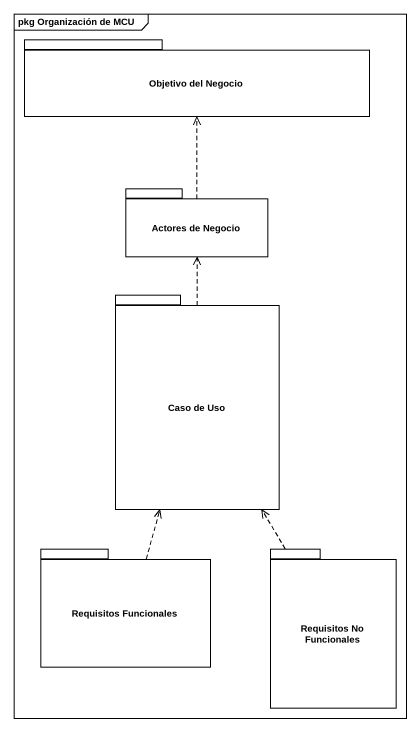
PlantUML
@startuml
mainframe pkg Organización de MCU
package "Objetivo del Negocio" as Objetivo_del_Negocio {
}
package "Actores de Negocio" as Actores_de_Negocio {
}
package "Caso de Uso" as Caso_de_Uso {
}
package "Requisitos Funcionales" as Requisitos_Funcionales {
}
package "Requisitos No Funcionales" as Requisitos_No_Funcionales {
}
Actores_de_Negocio .up.> Objetivo_del_Negocio
Caso_de_Uso .up.> Actores_de_Negocio
Requisitos_Funcionales .up.> Caso_de_Uso
Requisitos_No_Funcionales .up.> Caso_de_Uso
@enduml
